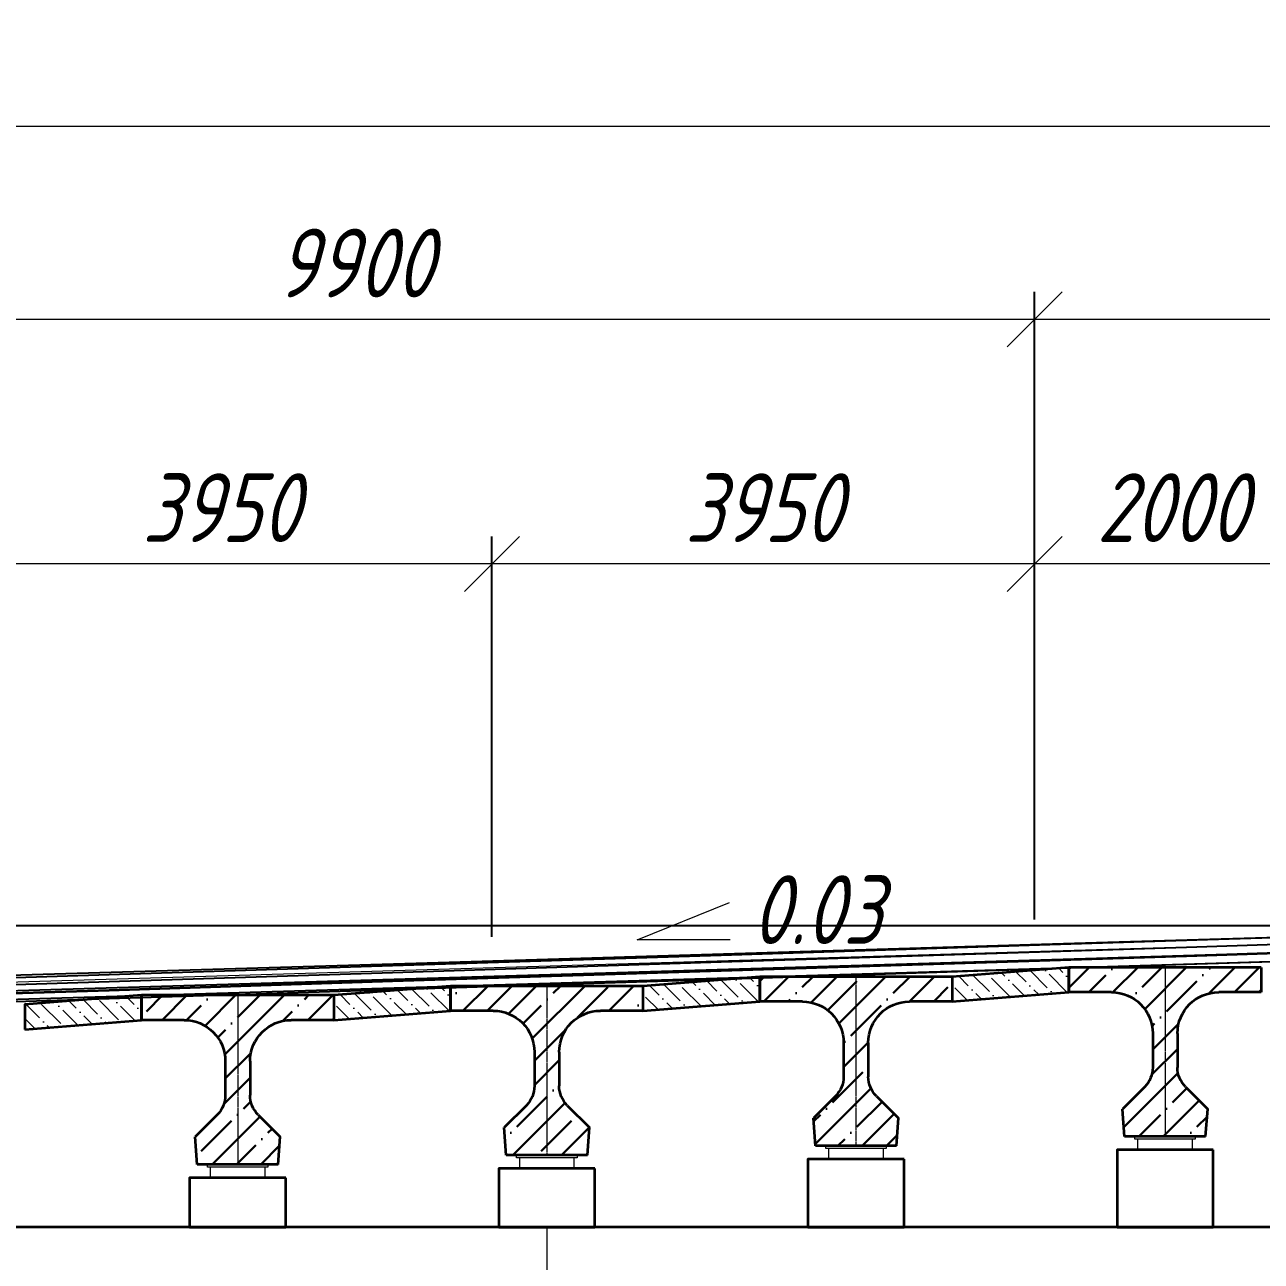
# Model space of a CAD drawing. Header units: millimetres. Extents: x 0 to 285450075, y -3000605 to 8125189010.
# Drawn here: x 7146846 to 7155846, y 31254 to 40253 of the extents above; entities that cross this region are included whole.
import ezdxf

# ---------------------------------------------------------------- set-up
doc = ezdxf.new("R2010")
doc.units = ezdxf.units.MM
doc.linetypes.add('осевая', pattern=[2, 1.25, -0.25, 0.25, -0.25])
for name, color, linetype, lineweight in [('04_Невидимые', 3, 'Continuous', 13), ('1-Бетон', 106, 'Continuous', 35), ('1-Тонкая', 5, 'Continuous', 20), ('1-Штриховка', 8, 'Continuous', 9), ('ИС_TXT', 4, 'Continuous', 18), ('ИС_Ось', 3, 'осевая', 18), ('ИС_Разм', 3, 'Continuous', 18), ('ИС_Размер', 3, 'Continuous', 18), ('ПП_сплошная', 7, 'Continuous', 30)]:
    doc.layers.add(name, color=color, linetype=linetype, lineweight=lineweight)
doc.layers.add('_Defpoints', color=8, linetype='Continuous', plot=False)
doc.layers.add('Красный поперечник', color=1, linetype='Continuous')
doc.styles.add('0', font='isocpeur.ttf', dxfattribs={"width": 0.8, "oblique": 15})
doc.styles.add('ISOCPEUR', font='isocpeur.ttf', dxfattribs={"width": 0.8, "oblique": 15, "height": 2.5})
doc.dimstyles.new('М200', dxfattribs={"dimscale": 200, "dimtxt": 2.5, "dimasz": 2, "dimexe": 1, "dimexo": 1, "dimgap": 0.8, "dimtad": 1, "dimdec": 0, "dimzin": 0, "dimdsep": 46, "dimtxsty": '0', "dimblk": 'OBLIQUE', "dimcen": 0.09, "dimdle": 1, "dimclrd": 256, "dimclre": 256, "dimclrt": 256, "dimadec": 4, "dimazin": 0, "dimtfac": 1, "dimtdec": 0, "dimtmove": 1, "dimatfit": 2, "dimfxl": 1, "dimtolj": 1, "dimtzin": 0, "dimlwd": -1, "dimarcsym": 0})
pattern_1 = [(135, (1420623.145, -5218895.495), (-154.3481521, 42.0949506), [198.4375, -39.6875, 0, -39.6875])]

# ---------------------------------------------------------------- blocks, each defined once
blk = doc.blocks.new('Б24 многофункц')
at = {"layer": 'ПП_сплошная', "ltscale": 100, "true_color": 0x808080}
h = blk.add_hatch(dxfattribs=at)
h.set_pattern_fill('ANSI35', color=8, scale=1000, angle=90, style=0)
h.set_pattern_definition([(135, (-1338186.6, -105300.83), (-176.776695, -176.776695), []), (135, (-1338186.6, -105124.05), (-176.776695, -176.776695), [312.5, -62.5, 0, -62.5])])
h.paths.add_polyline_path([(0, 0), (-700, 0), (-700, -180), (-390, -180, -0.414214), (-90, -480), (-90, -727.2, -0.198912), (-148.6, -868.6), (-310, -1030), (-295, -1230), (0, -1230)])
h.paths.add_polyline_path([(0, 0), (0, -1230), (295, -1230), (310, -1030), (148.6, -868.6, -0.198912), (90, -727.2), (90, -480, -0.414214), (390, -180), (700, -180), (700, 0)])
at = {"layer": '1-Бетон'}
for p, q in [((-700, 0), (700, 0)), ((-700, 0), (-700, -180)), ((700, 0), (700, -180)), ((-700, -180), (-390, -180)), ((390, -180), (700, -180)), ((-90, -480), (-90, -727.2)), ((90, -480), (90, -727.2)), ((-148.6, -868.6), (-310, -1030)), ((148.6, -868.6), (310, -1030)), ((-295, -1230), (-310, -1030)), ((295, -1230), (310, -1030)), ((-295, -1230), (295, -1230))]:
    blk.add_line(p, q, dxfattribs=at)
for centre, radius, start, end in [((-390, -480), 300, 0, 90), ((390, -480), 300, 90, 180), ((-290, -727.2), 200, 315, 0), ((290, -727.2), 200, 180, 225)]:
    blk.add_arc(centre, radius, start, end, dxfattribs=at)
at = {"layer": 'ИС_Ось', "ltscale": 10}
blk.add_lwpolyline([(0, 0), (0, -1230)], dxfattribs=at)
blk = doc.blocks.new('_OBLIQUE')
at = {"color": 0, "linetype": 'ByBlock', "lineweight": -2}
blk.add_line((0.5, 0.5), (-0.5, -0.5), dxfattribs=at)
blk = doc.blocks.new('*D1202')
at = {"layer": 'Defpoints', "color": 0, "linetype": 'Continuous', "transparency": 16777216}
for p in [(7142083.4, 33694.1), (7158695.7, 33694.1), (7143600.5, 31800.1)]:
    blk.add_point(p, dxfattribs=at)
at = {"layer": 'ИС_Размер', "transparency": 16777216}
blk.add_line((7142083.4, 31600.1), (7142083.4, 33894.1), dxfattribs=at)
at = {"layer": 'ИС_Размер', "lineweight": -2, "transparency": 16777216}
for p, q in [((7158495.7, 33694.1), (7141883.4, 33694.1)), ((7143400.5, 31800.1), (7141883.4, 31800.1))]:
    blk.add_line(p, q, dxfattribs=at)
at = {"layer": 'ИС_Размер', "linetype": 'Continuous', "transparency": 16777216, "xscale": 400, "yscale": 400, "zscale": 400}
for p, rotation in [((7142083.4, 33694.1), 90), ((7142083.4, 31800.1), 270)]:
    blk.add_blockref('_OBLIQUE', p, dxfattribs=dict(at, rotation=rotation))
at = {"layer": 'ИС_Размер', "linetype": 'Continuous', "transparency": 16777216, "insert": (7141673.4, 32747.1), "char_height": 500, "attachment_point": 5, "rotation": 90, "style": '0'}
blk.add_mtext('\\A1;1894', dxfattribs=at)
blk = doc.blocks.new('*D1054')
at = {"layer": 'Defpoints', "color": 0, "linetype": 'Continuous', "transparency": 16777216}
for p in [(7158895.8, 38109), (7158895.8, 33705.3), (7154195.8, 33541.3)]:
    blk.add_point(p, dxfattribs=at)
at = {"layer": 'ИС_Размер', "lineweight": -2, "transparency": 16777216}
for p, q in [((7154195.8, 33741.3), (7154195.8, 38309)), ((7158895.8, 33905.3), (7158895.8, 38309))]:
    blk.add_line(p, q, dxfattribs=at)
at = {"layer": 'ИС_Размер', "transparency": 16777216}
blk.add_line((7153995.8, 38109), (7159095.8, 38109), dxfattribs=at)
at = {"layer": 'ИС_Размер', "linetype": 'Continuous', "transparency": 16777216, "xscale": 400, "yscale": 400, "zscale": 400, "rotation": 180}
blk.add_blockref('_OBLIQUE', (7154195.8, 38109), dxfattribs=at)
at = {"layer": 'ИС_Размер', "linetype": 'Continuous', "transparency": 16777216, "xscale": 400, "yscale": 400, "zscale": 400}
blk.add_blockref('_OBLIQUE', (7158895.8, 38109), dxfattribs=at)
at = {"layer": 'ИС_Размер', "linetype": 'Continuous', "transparency": 16777216, "insert": (7156545.8, 38519), "char_height": 500, "attachment_point": 5, "style": '0'}
blk.add_mtext('\\A1;4700', dxfattribs=at)
blk = doc.blocks.new('*D1062')
at = {"layer": 'Defpoints', "color": 0, "linetype": 'Continuous', "transparency": 16777216}
for p in [(7174245.9, 39514.5), (7142796.2, 34274.6), (7174245.9, 34173.6)]:
    blk.add_point(p, dxfattribs=at)
at = {"layer": 'ИС_Размер', "lineweight": -2, "transparency": 16777216}
for p, q in [((7142796.2, 34474.6), (7142796.2, 39714.5)), ((7174245.9, 34373.6), (7174245.9, 39714.5))]:
    blk.add_line(p, q, dxfattribs=at)
at = {"layer": 'ИС_Размер', "transparency": 16777216}
blk.add_line((7142596.2, 39514.5), (7174445.9, 39514.5), dxfattribs=at)
at = {"layer": 'ИС_Размер', "linetype": 'Continuous', "transparency": 16777216, "xscale": 400, "yscale": 400, "zscale": 400, "rotation": 180}
blk.add_blockref('_OBLIQUE', (7142796.2, 39514.5), dxfattribs=at)
at = {"layer": 'ИС_Размер', "linetype": 'Continuous', "transparency": 16777216, "xscale": 400, "yscale": 400, "zscale": 400}
blk.add_blockref('_OBLIQUE', (7174245.9, 39514.5), dxfattribs=at)
at = {"layer": 'ИС_Размер', "linetype": 'Continuous', "transparency": 16777216, "insert": (7158521, 39924.5), "char_height": 500, "attachment_point": 5, "style": '0'}
blk.add_mtext('\\A1;31450', dxfattribs=at)
blk = doc.blocks.new('*D1065')
at = {"layer": 'Defpoints', "color": 0, "transparency": 16777216}
for p in [(7154195.8, 36328.2), (7156195.4, 34319.4), (7154195.8, 33541.3)]:
    blk.add_point(p, dxfattribs=at)
at = {"layer": 'ИС_Размер', "lineweight": -2, "transparency": 16777216}
for p, q in [((7154195.8, 33741.3), (7154195.8, 36528.2)), ((7156195.4, 34519.4), (7156195.4, 36528.2))]:
    blk.add_line(p, q, dxfattribs=at)
at = {"layer": 'ИС_Размер', "transparency": 16777216}
blk.add_line((7156395.4, 36328.2), (7153995.8, 36328.2), dxfattribs=at)
at = {"layer": 'ИС_Размер', "transparency": 16777216, "xscale": 400, "yscale": 400, "zscale": 400, "rotation": 180}
blk.add_blockref('_OBLIQUE', (7154195.8, 36328.2), dxfattribs=at)
at = {"layer": 'ИС_Размер', "transparency": 16777216, "xscale": 400, "yscale": 400, "zscale": 400}
blk.add_blockref('_OBLIQUE', (7156195.4, 36328.2), dxfattribs=at)
at = {"layer": 'ИС_Размер', "transparency": 16777216, "insert": (7155195.6, 36738.2), "char_height": 500, "attachment_point": 5, "style": '0'}
blk.add_mtext('\\A1;2000', dxfattribs=at)
blk = doc.blocks.new('*D1066')
at = {"layer": 'Defpoints', "color": 0, "linetype": 'Continuous', "transparency": 16777216}
for p in [(7150245.8, 36328.2), (7154195.8, 33541.3), (7150245.8, 33414.7)]:
    blk.add_point(p, dxfattribs=at)
at = {"layer": 'ИС_Размер', "lineweight": -2, "transparency": 16777216}
for p, q in [((7150245.8, 33614.7), (7150245.8, 36528.2)), ((7154195.8, 33741.3), (7154195.8, 36528.2))]:
    blk.add_line(p, q, dxfattribs=at)
at = {"layer": 'ИС_Размер', "transparency": 16777216}
blk.add_line((7154395.8, 36328.2), (7150045.8, 36328.2), dxfattribs=at)
at = {"layer": 'ИС_Размер', "linetype": 'Continuous', "transparency": 16777216, "xscale": 400, "yscale": 400, "zscale": 400, "rotation": 180}
blk.add_blockref('_OBLIQUE', (7150245.8, 36328.2), dxfattribs=at)
at = {"layer": 'ИС_Размер', "linetype": 'Continuous', "transparency": 16777216, "xscale": 400, "yscale": 400, "zscale": 400}
blk.add_blockref('_OBLIQUE', (7154195.8, 36328.2), dxfattribs=at)
at = {"layer": 'ИС_Размер', "linetype": 'Continuous', "transparency": 16777216, "insert": (7152220.8, 36738.2), "char_height": 500, "attachment_point": 5, "style": '0'}
blk.add_mtext('\\A1;3950', dxfattribs=at)
blk = doc.blocks.new('*D1067')
at = {"layer": 'Defpoints', "color": 0, "linetype": 'Continuous', "transparency": 16777216}
for p in [(7146295.8, 36328.2), (7150245.8, 33414.7), (7146295.8, 33293.7)]:
    blk.add_point(p, dxfattribs=at)
at = {"layer": 'ИС_Размер', "lineweight": -2, "transparency": 16777216}
for p, q in [((7146295.8, 33493.7), (7146295.8, 36528.2)), ((7150245.8, 33614.7), (7150245.8, 36528.2))]:
    blk.add_line(p, q, dxfattribs=at)
at = {"layer": 'ИС_Размер', "transparency": 16777216}
blk.add_line((7150445.8, 36328.2), (7146095.8, 36328.2), dxfattribs=at)
at = {"layer": 'ИС_Размер', "linetype": 'Continuous', "transparency": 16777216, "xscale": 400, "yscale": 400, "zscale": 400, "rotation": 180}
blk.add_blockref('_OBLIQUE', (7146295.8, 36328.2), dxfattribs=at)
at = {"layer": 'ИС_Размер', "linetype": 'Continuous', "transparency": 16777216, "xscale": 400, "yscale": 400, "zscale": 400}
blk.add_blockref('_OBLIQUE', (7150245.8, 36328.2), dxfattribs=at)
at = {"layer": 'ИС_Размер', "linetype": 'Continuous', "transparency": 16777216, "insert": (7148270.8, 36738.2), "char_height": 500, "attachment_point": 5, "style": '0'}
blk.add_mtext('\\A1;3950', dxfattribs=at)
blk = doc.blocks.new('*D1072')
at = {"layer": 'Defpoints', "color": 0, "linetype": 'Continuous', "transparency": 16777216}
for p in [(7154195.8, 38109), (7144295.8, 33848.8), (7154195.8, 33541.3)]:
    blk.add_point(p, dxfattribs=at)
at = {"layer": 'ИС_Размер', "lineweight": -2, "transparency": 16777216}
for p, q in [((7144295.8, 34048.8), (7144295.8, 38309)), ((7154195.8, 33741.3), (7154195.8, 38309))]:
    blk.add_line(p, q, dxfattribs=at)
at = {"layer": 'ИС_Размер', "transparency": 16777216}
blk.add_line((7144095.8, 38109), (7154395.8, 38109), dxfattribs=at)
at = {"layer": 'ИС_Размер', "linetype": 'Continuous', "transparency": 16777216, "xscale": 400, "yscale": 400, "zscale": 400, "rotation": 180}
blk.add_blockref('_OBLIQUE', (7144295.8, 38109), dxfattribs=at)
at = {"layer": 'ИС_Размер', "linetype": 'Continuous', "transparency": 16777216, "xscale": 400, "yscale": 400, "zscale": 400}
blk.add_blockref('_OBLIQUE', (7154195.8, 38109), dxfattribs=at)
at = {"layer": 'ИС_Размер', "linetype": 'Continuous', "transparency": 16777216, "insert": (7149245.8, 38519), "char_height": 500, "attachment_point": 5, "style": '0'}
blk.add_mtext('\\A1;9900', dxfattribs=at)

msp = doc.modelspace()

# ---------------------------------------------------------------- hatches: boundary and pattern name
at = {"layer": '1-Штриховка'}
h = msp.add_hatch(dxfattribs=at)
h.set_pattern_fill('ANSI36', color=256, scale=25, angle=90, style=0)
h.set_pattern_definition([(135, (1425123.145, -5218760.495), (-154.3481521, 42.0949506), [198.4375, -39.6875, 0, -39.6875])])
h.paths.add_polyline_path([(7154445.5099, 33391.6232), (7153595.5099, 33324.1232), (7153595.5099, 33144.1232), (7154445.5099, 33211.6232)])
h = msp.add_hatch(dxfattribs=at)
h.set_pattern_fill('ANSI36', color=256, scale=25, angle=90, style=0)
h.set_pattern_definition([(135, (1422873.145, -5218827.995), (-154.3481521, 42.0949506), [198.4375, -39.6875, 0, -39.6875])])
h.paths.add_polyline_path([(7152195.5099, 33324.1232), (7151345.5099, 33256.6232), (7151345.5099, 33076.6232), (7152195.5099, 33144.1232)])
h = msp.add_hatch(dxfattribs=at)
h.set_pattern_fill('ANSI36', color=256, scale=25, angle=90, style=0)
h.set_pattern_definition(pattern_1)
h.paths.add_polyline_path([(7149945.5099, 33256.6232), (7149095.5099, 33189.1232), (7149095.5099, 33009.1232), (7149945.5099, 33076.6232)])
h = msp.add_hatch(dxfattribs=at)
h.set_pattern_fill('ANSI36', color=256, scale=25, angle=90, style=0)
h.set_pattern_definition(pattern_1)
h.paths.add_polyline_path([(7147695.5099, 33189.1232), (7146845.5099, 33121.6232), (7146845.5099, 32941.6232), (7147695.5099, 33009.1232)])

# ---------------------------------------------------------------- linework, layer by layer
at = {"layer": '04_Невидимые'}
for points in [[(7155365.5099, 32141.6232), (7154925.5099, 32141.6232), (7154925.5099, 32161.6232), (7155365.5099, 32161.6232)], [(7153115.5099, 32074.1232), (7152675.5099, 32074.1232), (7152675.5099, 32094.1232), (7153115.5099, 32094.1232)], [(7148615.5099, 31939.1232), (7148175.5099, 31939.1232), (7148175.5099, 31959.1232), (7148615.5099, 31959.1232)], [(7150865.5099, 32006.6232), (7150425.5099, 32006.6232), (7150425.5099, 32026.6232), (7150865.5099, 32026.6232)]]:
    msp.add_lwpolyline(points, close=True, dxfattribs=at)
at = {"layer": '1-Бетон'}
for points in [[(7153595.5099, 33144.1232), (7154445.5099, 33211.6232), (7154445.5099, 33391.6232), (7153595.5099, 33324.1232)], [(7151345.5099, 33076.6232), (7152195.5099, 33144.1232), (7152195.5099, 33324.1232), (7151345.5099, 33256.6232)], [(7149095.5099, 33009.1232), (7149945.5099, 33076.6232), (7149945.5099, 33256.6232), (7149095.5099, 33189.1232)], [(7146845.5099, 32941.6232), (7147695.5099, 33009.1232), (7147695.5099, 33189.1232), (7146845.5099, 33121.6232)], [(7155495.5099, 32063.6232), (7154795.5099, 32063.6232), (7154795.5099, 31502.1129), (7155495.5099, 31502.1129)], [(7153245.5099, 31996.1232), (7152545.5099, 31996.1232), (7152545.5099, 31502.1129), (7153245.5099, 31502.1129)], [(7148745.5099, 31861.1232), (7148045.5099, 31861.1232), (7148045.5099, 31502.1129), (7148745.5099, 31502.1129)], [(7150995.5099, 31928.6232), (7150295.5099, 31928.6232), (7150295.5099, 31502.1129), (7150995.5099, 31502.1129)], [(7158145.3321, 31502.1129), (7143145.5099, 31502.1129), (7143145.6878, 30752.1129), (7145045.8656, 30002.1129), (7156245.6878, 30002.1129), (7158145.5099, 30752.1129)]]:
    msp.add_lwpolyline(points, close=True, dxfattribs=at)
at = {"layer": '1-Тонкая'}
for points in [[(7143045.3021, 33155.1129), (7144995.7045, 33233.129), (7145745.7045, 33255.629), (7149695.7045, 33374.129), (7154645.7045, 33522.629), (7156545.7045, 33579.629), (7157645.7045, 33612.629), (7162595.7045, 33761.129), (7166545.7045, 33879.629), (7170295.7045, 33992.129), (7171045.7045, 34014.629), (7173995.3619, 34103.1187)], [(7143045.3021, 33095.1129), (7144995.7045, 33173.129), (7145745.7045, 33195.629), (7149695.7045, 33314.129), (7154645.7045, 33462.629), (7156545.7045, 33519.629), (7157645.7045, 33552.629), (7162595.7045, 33701.129), (7166545.7045, 33819.629), (7170295.7045, 33932.129), (7171045.7045, 33954.629), (7173995.3619, 34043.1187)], [(7143045.3021, 33090.1129), (7144995.7045, 33168.129), (7145745.7045, 33190.629), (7149695.7045, 33309.129), (7154645.7045, 33457.629), (7156545.7045, 33514.629), (7157645.7045, 33547.629), (7162595.7045, 33696.129), (7166545.7045, 33814.629), (7170295.7045, 33927.129), (7171045.7045, 33949.629), (7173995.3619, 34038.1187)]]:
    msp.add_lwpolyline(points, dxfattribs=at)
at = {"layer": '_Defpoints', "color": 2}
for points in [[(7141808.2244, 33140.5783), (7142810.1602, 33192.5078), (7143719.8903, 33221.3153), (7144814.0318, 33256.3521), (7145565.4836, 33280.2886), (7147459.0059, 33340.2376), (7149523.13, 33406.3097), (7151914.3574, 33481.9956), (7154232.2282, 33556.1619), (7155376.8438, 33592.3791), (7156400.4116, 33625.1202), (7157120.8451, 33647.9124), (7157739.0035, 33667.6865), (7160391.1186, 33751.5834), (7162448.1017, 33817.3589), (7164789.9178, 33891.4167), (7166405.7481, 33943.0696), (7168577.2641, 34011.724), (7169768.726, 34049.8008), (7170522.2331, 34073.7162), (7172288.7189, 34129.5513), (7173285.0603, 34161.3838)], [(7141808.2244, 33090.5783), (7142810.1602, 33142.5078), (7143719.8903, 33171.3153), (7144814.0318, 33206.3521), (7145565.4836, 33230.2886), (7147459.0059, 33290.2376), (7149523.13, 33356.3097), (7151914.3574, 33431.9956), (7154232.2282, 33506.1619), (7155376.8438, 33542.3791), (7156400.4116, 33575.1202), (7157120.8451, 33597.9124), (7157739.0035, 33617.6865), (7160391.1186, 33701.5834), (7162448.1017, 33767.3589), (7164789.9178, 33841.4167), (7166405.7481, 33893.0696), (7168577.2641, 33961.724), (7169768.726, 33999.8008), (7170522.2331, 34023.7162), (7172288.7189, 34079.5513), (7173285.0603, 34111.3838)], [(7141808.2244, 33030.5783), (7142810.1602, 33082.5078), (7143719.8903, 33111.3153), (7144814.0318, 33146.3521), (7145565.4836, 33170.2886), (7147459.0059, 33230.2376), (7149523.13, 33296.3097), (7151914.3574, 33371.9956), (7154232.2282, 33446.1619), (7155376.8438, 33482.3791), (7156400.4116, 33515.1202), (7157120.8451, 33537.9124), (7157739.0035, 33557.6865), (7160391.1186, 33641.5834), (7162448.1017, 33707.3589), (7164789.9178, 33781.4167), (7166405.7481, 33833.0696), (7168577.2641, 33901.724), (7169768.726, 33939.8008), (7170522.2331, 33963.7162), (7172288.7189, 34019.5513), (7173285.0603, 34051.3838)], [(7141808.2244, 33025.5783), (7142810.1602, 33077.5078), (7143719.8903, 33106.3153), (7144814.0318, 33141.3521), (7145565.4836, 33165.2886), (7147459.0059, 33225.2376), (7149523.13, 33291.3097), (7151914.3574, 33366.9956), (7154232.2282, 33441.1619), (7155376.8438, 33477.3791), (7156400.4116, 33510.1202), (7157120.8451, 33532.9124), (7157739.0035, 33552.6865), (7160391.1186, 33636.5834), (7162448.1017, 33702.3589), (7164789.9178, 33776.4167), (7166405.7481, 33828.0696), (7168577.2641, 33896.724), (7169768.726, 33934.8008), (7170522.2331, 33958.7162), (7172288.7189, 34014.5513), (7173285.0603, 34046.3838)], [(7141808.2244, 32965.5783), (7142810.1602, 33017.5078), (7143719.8903, 33046.3153), (7144814.0318, 33081.3521), (7145565.4836, 33105.2886), (7147459.0059, 33165.2376), (7149523.13, 33231.3097), (7151914.3574, 33306.9956), (7154232.2282, 33381.1619), (7155376.8438, 33417.3791), (7156400.4116, 33450.1202), (7157120.8451, 33472.9124), (7157739.0035, 33492.6865), (7160391.1186, 33576.5834), (7162448.1017, 33642.3589), (7164789.9178, 33716.4167), (7166405.7481, 33768.0696), (7168577.2641, 33836.724), (7169768.726, 33874.8008), (7170522.2331, 33898.7162), (7172288.7189, 33954.5513), (7173285.0603, 33986.3838)]]:
    msp.add_lwpolyline(points, dxfattribs=at)
at = {"layer": 'Defpoints', "color": 252, "true_color": 0x939598}
msp.add_lwpolyline([(7143045.3021, 33030.1129), (7144995.7045, 33108.129), (7145745.7045, 33130.629), (7149695.7045, 33249.129), (7154645.7045, 33397.629), (7156545.7045, 33454.629), (7157645.7045, 33487.629), (7162595.7045, 33636.129), (7166545.7045, 33754.629), (7170295.7045, 33867.129), (7171045.7045, 33889.629), (7173995.3619, 33978.1187)], dxfattribs=at)
at = {"layer": 'ИС_TXT', "color": 3, "ltscale": 500, "elevation": 0}
msp.add_lwpolyline([(7151981.0243, 33594.0125), (7151303.3327, 33594.0125), (7151974.555, 33864.8659)], dxfattribs=at)
at = {"layer": 'ИС_Ось', "ltscale": 500, "flags": 128}
msp.add_lwpolyline([(7150645.8656, 31502.1129), (7150645.8656, 18001.9899)], dxfattribs=at)
at = {"layer": 'ИС_Размер'}
for points in [[(7155345.5099, 32141.6232), (7154945.5099, 32141.6232), (7154945.5099, 32063.6232), (7155345.5099, 32063.6232), (7155345.5099, 32141.6232)], [(7153095.5099, 32074.1232), (7152695.5099, 32074.1232), (7152695.5099, 31996.1232), (7153095.5099, 31996.1232), (7153095.5099, 32074.1232)], [(7150845.5099, 32006.6232), (7150445.5099, 32006.6232), (7150445.5099, 31928.6232), (7150845.5099, 31928.6232), (7150845.5099, 32006.6232)], [(7148595.5099, 31939.1232), (7148195.5099, 31939.1232), (7148195.5099, 31861.1232), (7148595.5099, 31861.1232), (7148595.5099, 31939.1232)]]:
    msp.add_lwpolyline(points, dxfattribs=at)
at = {"layer": 'Красный поперечник'}
msp.add_lwpolyline([(7143045.3021, 33205.1129), (7144995.7045, 33283.129), (7145745.7045, 33305.629), (7149695.7045, 33424.129), (7154645.7045, 33572.629), (7156545.7045, 33629.629), (7157645.7045, 33662.629), (7162595.7045, 33811.129), (7166545.7045, 33929.629), (7170295.7045, 34042.129), (7171045.7045, 34064.629), (7173995.3619, 34153.1187)], dxfattribs=at)

# ---------------------------------------------------------------- block references
at = {"layer": 'ИС_Размер', "xscale": -1}
for p in [(7155145.5099, 33391.6232), (7152895.5099, 33324.1232), (7150645.5099, 33256.6232), (7148395.5099, 33189.1232)]:
    msp.add_blockref('Б24 многофункц', p, dxfattribs=at)

# ---------------------------------------------------------------- texts
at = {"layer": 'ИС_Разм', "color": 3, "ltscale": 0.4, "insert": (7152608.147, 33812.5533, 0), "char_height": 500, "attachment_point": 5, "style": 'ISOCPEUR'}
msp.add_mtext('\\pxqc;0.03', dxfattribs=at)

# ---------------------------------------------------------------- dimensions: what is measured, and where the dimension line sits
at = {"layer": 'ИС_Размер', "linetype": 'Continuous'}
for base, p1, p2, picture, middle in [((7174245.8822, 39514.5261), (7142796.1761, 34274.645), (7174245.8822, 34173.6281), '*D1062', (7158521.0291, 39924.5261)), ((7158895.8202, 38108.9837), (7154195.8202, 33541.3273), (7158895.8202, 33705.3187), '*D1054', (7156545.8202, 38518.9837))]:
    dim = msp.add_linear_dim(base=base, p1=p1, p2=p2, dimstyle='М200', dxfattribs=at)
    dim.commit()
    dim.dimension.update_dxf_attribs({"geometry": picture, "text_midpoint": middle})
for base, p1, p2, angle, picture, middle in [((7154195.8202, 38108.9837), (7144295.8202, 33848.7672), (7154195.8202, 33541.3273), 180, '*D1072', (7149245.8202, 38518.9837)), ((7146295.8202, 36328.154), (7150245.8202, 33414.6673), (7146295.8202, 33293.6573), 180, '*D1067', (7148270.8202, 36738.154)), ((7150245.8202, 36328.154), (7154195.8202, 33541.3273), (7150245.8202, 33414.6673), 180, '*D1066', (7152220.8202, 36738.154)), ((7142083.4226, 33694.1289), (7143600.5099, 31800.1129), (7158695.7023, 33694.1289), 90, '*D1202', (7141673.4226, 32747.1209))]:
    dim = msp.add_linear_dim(base=base, p1=p1, p2=p2, angle=angle, dimstyle='М200', dxfattribs=at)
    dim.commit()
    dim.dimension.update_dxf_attribs({"geometry": picture, "text_midpoint": middle})
at = {"layer": 'ИС_Размер'}
dim = msp.add_linear_dim(base=(7154195.8202, 36328.154), p1=(7156195.4178, 34319.4219), p2=(7154195.8202, 33541.3273), angle=180, dimstyle='М200', dxfattribs=at)
dim.commit()
dim.dimension.update_dxf_attribs({"geometry": '*D1065', "text_midpoint": (7155195.619, 36738.154)})

doc.saveas('drawing.dxf')
